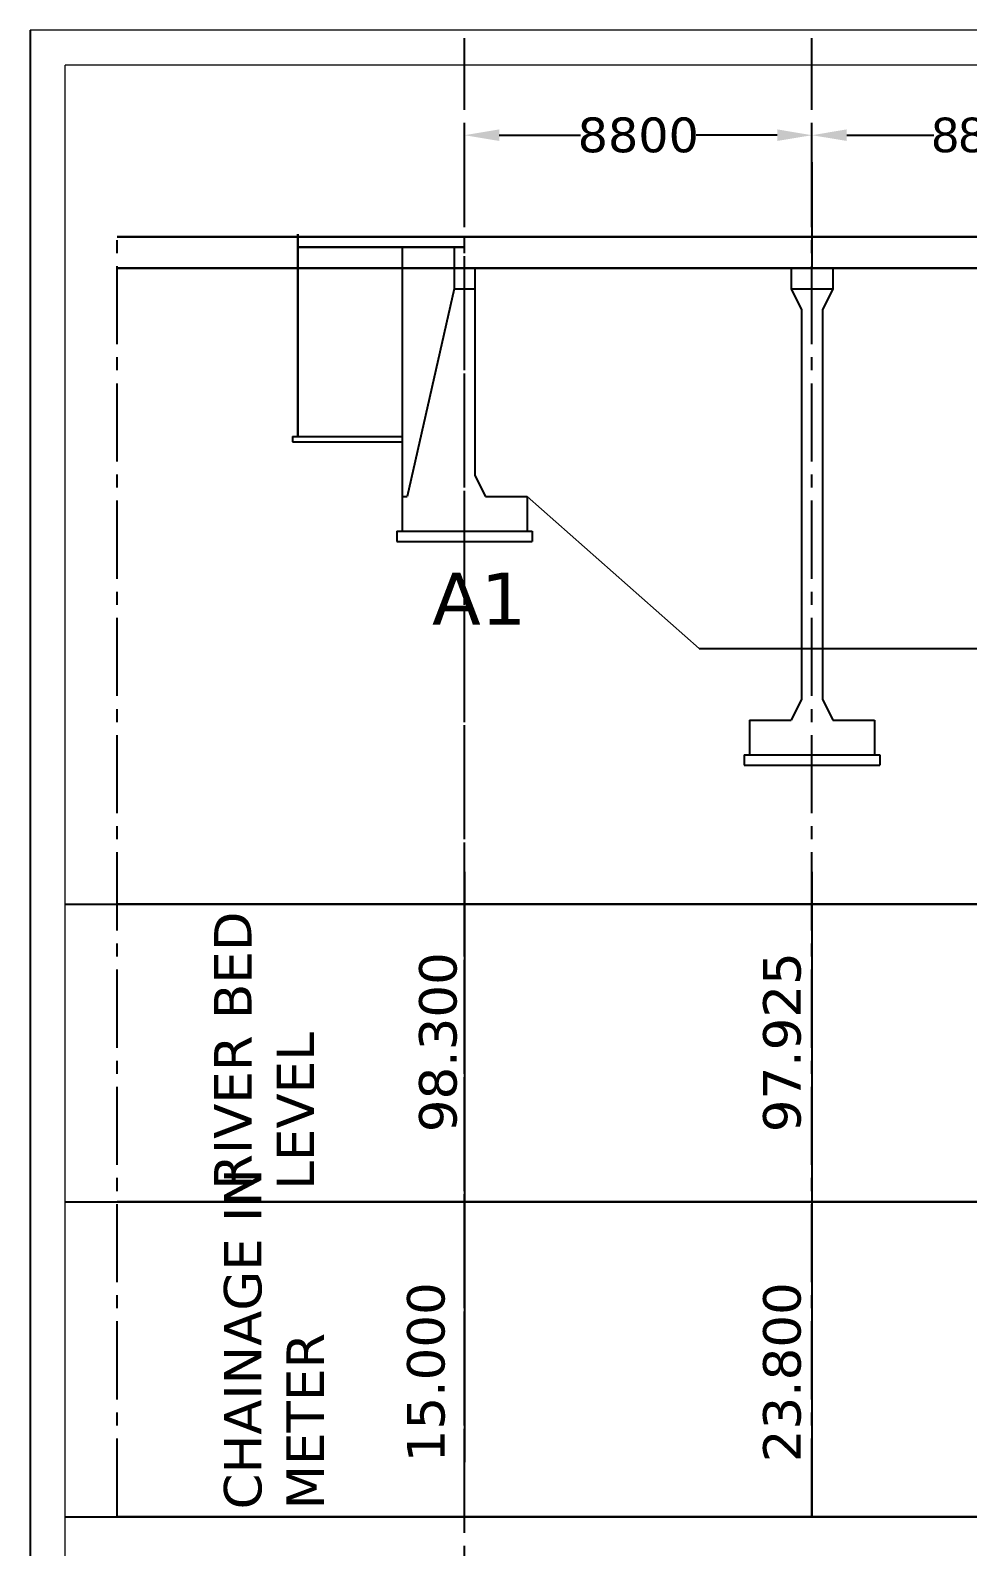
# Model space of a CAD drawing. Header units: metres. Extents: x 3053 to 140577, y 1019 to 87287.
# Drawn here: x 5577 to 32558, y 43637 to 87287 of the extents above; entities that cross this region are included whole.
import ezdxf

# ---------------------------------------------------------------- set-up
doc = ezdxf.new("R2010")
doc.units = ezdxf.units.M
doc.header["$MEASUREMENT"] = 0
doc.header["$PDMODE"] = 34
doc.linetypes.add('CENTER2', pattern=[1.125, 0.75, -0.125, 0.125, -0.125])
doc.layers.add('centreline', color=6, linetype='CENTER2')
doc.layers.add('PILLER', color=10, linetype='Continuous')
doc.layers.add('EXISTING B WALL', color=5, linetype='Continuous', lineweight=30)
doc.layers.add('S TEXT', color=7, linetype='Continuous', lineweight=20)
doc.styles.get("Standard").update_dxf_attribs({"font": 'verdana.ttf'})
doc.dimstyles.new('ISO-25', dxfattribs={"dimtxt": 1000, "dimasz": 1000, "dimexe": 1.25, "dimexo": 0.625, "dimtad": 0, "dimtxsty": 'Standard', "dimcen": 75, "dimadec": 0, "dimazin": 0, "dimtfac": 1, "dimtmove": 0, "dimatfit": 2, "dimfxl": 0, "dimarcsym": 0})

# ---------------------------------------------------------------- blocks, each defined once
blk = doc.blocks.new('*D10')
at = {"color": 0, "lineweight": -2}
for p, q in [((28077, 83494), (28077, 84270)), ((29077, 84268), (31584, 84268)), ((37077, 84268), (34569, 84268)), ((38077, 83494), (38077, 84270))]:
    blk.add_line(p, q, dxfattribs=at)
at = {"color": 0}
for points in [[(29077, 84435), (29077, 84102), (28077, 84268)], [(37077, 84435), (37077, 84102), (38077, 84268)]]:
    blk.add_solid(points, dxfattribs=at)
at = {"layer": 'Defpoints', "color": 0}
for p in [(38077, 84268), (28077, 83493), (38077, 83493)]:
    blk.add_point(p, dxfattribs=at)
at = {"color": 0, "insert": (33077, 84268), "char_height": 1000, "attachment_point": 5}
blk.add_mtext('{\\fArial|b0|i0|c0|p34;8800}', dxfattribs=at)
blk = doc.blocks.new('*D11')
at = {"color": 0, "lineweight": -2}
for p, q in [((18077, 83494), (18077, 84270)), ((19077, 84268), (21414, 84268)), ((27077, 84268), (24740, 84268)), ((28077, 83494), (28077, 84270))]:
    blk.add_line(p, q, dxfattribs=at)
at = {"color": 0}
for points in [[(19077, 84435), (19077, 84102), (18077, 84268)], [(27077, 84435), (27077, 84102), (28077, 84268)]]:
    blk.add_solid(points, dxfattribs=at)
at = {"layer": 'Defpoints', "color": 0}
for p in [(28077, 84268), (18077, 83493), (28077, 83493)]:
    blk.add_point(p, dxfattribs=at)
at = {"color": 0, "insert": (23077, 84268), "char_height": 1000, "attachment_point": 5}
blk.add_mtext('8800', dxfattribs=at)

msp = doc.modelspace()

# ---------------------------------------------------------------- linework, layer by layer
at = {"color": 7}
for p, q in [((5576.714, 87286.922), (5576.714, 12902.998)), ((28076.714, 83493.303), (28076.714, 80443.303)), ((16276.714, 81043.303), (16276.714, 72871.625)), ((13126.714, 75593.303), (13126.714, 75443.303)), ((13126.714, 75593.303), (16276.714, 75593.303)), ((13126.714, 75443.303), (16276.714, 75443.303)), ((16276.714, 73871.625), (16426.714, 73871.625)), ((16126.714, 72871.625), (16126.714, 72571.625)), ((16126.714, 72871.625), (20026.714, 72871.625)), ((16126.714, 72571.625), (20026.714, 72571.625)), ((20026.714, 72871.625), (20026.714, 72571.625)), ((24827.222, 69493.303), (38076.714, 69493.303)), ((26126.714, 66433.303), (30026.714, 66433.303)), ((26126.714, 66433.303), (26126.714, 66133.303)), ((30026.714, 66433.303), (30026.714, 66133.303)), ((26126.714, 66133.303), (30026.714, 66133.303)), ((18076.714, 63067.077), (18076.714, 46067.077)), ((18076.714, 63067.077), (18076.714, 46067.077)), ((18076.714, 63067.077), (18076.714, 46067.077)), ((28076.714, 63067.077), (28076.714, 46067.077)), ((6576.714, 62134.077), (88076.714, 62134.077)), ((139576.714, 62134.077), (8076.714, 62134.077)), ((28076.714, 62134.077), (28076.714, 44500.077)), ((6576.714, 53567.077), (88076.714, 53567.077)), ((139576.714, 53567.077), (8076.714, 53567.077)), ((6576.714, 44500.077), (88076.714, 44500.077)), ((139576.714, 44500.077), (8076.714, 44500.077))]:
    msp.add_line(p, q, dxfattribs=at)
at = {"layer": 'centreline', "color": 7, "ltscale": 3000}
for p, q in [((18076.714, 44500.077), (18076.714, 87059.025)), ((28076.714, 44500.077), (28076.714, 87059.026)), ((8076.714, 44500.077), (8076.714, 81343.303)), ((18076.714, 27157.208), (18076.714, 81343.303))]:
    msp.add_line(p, q, dxfattribs=at)
at = {"layer": 'EXISTING B WALL', "color": 7}
for p, q in [((8076.714, 81343.303), (138076.714, 81343.303)), ((13276.714, 81418.303), (13276.714, 75593.303)), ((13276.714, 81043.303), (18076.714, 81043.303)), ((8076.714, 80443.303), (54570.3, 80443.303)), ((18076.714, 80443.303), (64570.301, 80443.303)), ((78076.714, 80443.303), (31583.128, 80443.303))]:
    msp.add_line(p, q, dxfattribs=at)
at = {"layer": 'PILLER', "color": 7}
for p, q in [((17776.714, 81043.303), (17776.714, 79843.303)), ((18376.714, 80443.303), (18376.714, 74471.625)), ((27476.714, 80443.303), (27476.714, 79843.303)), ((28676.714, 80443.303), (28676.714, 79843.303)), ((17776.714, 79843.303), (16426.714, 73871.625)), ((17776.714, 79843.303), (18376.714, 79843.303)), ((27476.714, 79843.303), (27776.714, 79243.303)), ((27476.714, 79843.303), (28676.714, 79843.303)), ((28676.714, 79843.303), (28376.714, 79243.303)), ((27776.714, 79243.303), (27776.714, 68033.303)), ((28376.714, 79243.303), (28376.714, 68033.303)), ((18376.714, 74471.625), (18676.714, 73871.625)), ((18676.714, 73871.625), (19876.714, 73871.625)), ((19876.714, 73871.625), (19876.714, 72871.625)), ((27776.714, 68033.303), (27476.714, 67433.303)), ((28376.714, 68033.303), (28676.714, 67433.303)), ((26276.714, 67433.303), (26276.714, 66433.303)), ((26276.714, 67433.303), (27476.714, 67433.303)), ((28676.714, 67433.303), (29876.714, 67433.303)), ((29876.714, 67433.303), (29876.714, 66433.303))]:
    msp.add_line(p, q, dxfattribs=at)
at = {"layer": 'S TEXT', "color": 7}
for p, q in [((140576.714, 87286.922), (5576.714, 87286.922)), ((6576.714, 13902.998), (6576.714, 86286.922)), ((139576.714, 86286.922), (6576.714, 86286.922))]:
    msp.add_line(p, q, dxfattribs=at)
at = {"layer": 'S TEXT'}
msp.add_line((19876.714, 73871.625), (24827.222, 69493.303), dxfattribs=at)

# ---------------------------------------------------------------- texts
at = {"color": 7}
for s, p in [('98.300', (17846.609, 55567.077)), ('97.925', (27750.095, 55567.077)), ('15.000', (17499.867, 46067.077)), ('23.800', (27750.095, 46067.077))]:
    msp.add_text(s, height=1080, rotation=90, dxfattribs=at).set_placement(p)
at = {"color": 7, "insert": (17137.771, 71673.481), "char_height": 1500, "width": 1743.2511, "attachment_point": 1}
msp.add_mtext('A1', dxfattribs=at)
at = {"color": 7, "char_height": 1080, "attachment_point": 1, "rotation": 90}
for s, insert, width in [('RIVER BED LEVEL', (10864.763, 53911.493), 9000), ('CHAINAGE IN METER', (11149.252, 44709.945), 10000)]:
    msp.add_mtext(s, dxfattribs=dict(at, insert=insert, width=width))

# ---------------------------------------------------------------- dimensions: what is measured, and where the dimension line sits
at = {"color": 7}
for base, p1, p2, text, picture, middle in [((28076.714, 84268.47), (18076.714, 83493.303), (28076.714, 83493.303), '8800', '*D11', (23076.714, 84268.47)), ((38076.714, 84268.47), (28076.714, 83493.303), (38076.714, 83493.303), '{\\fArial|b0|i0|c0|p34;8800}', '*D10', (33076.714, 84268.47))]:
    dim = msp.add_linear_dim(base=base, p1=p1, p2=p2, text=text, dimstyle='ISO-25', dxfattribs=at)
    dim.commit()
    dim.dimension.update_dxf_attribs({"geometry": picture, "text_midpoint": middle})

doc.saveas('drawing.dxf')
